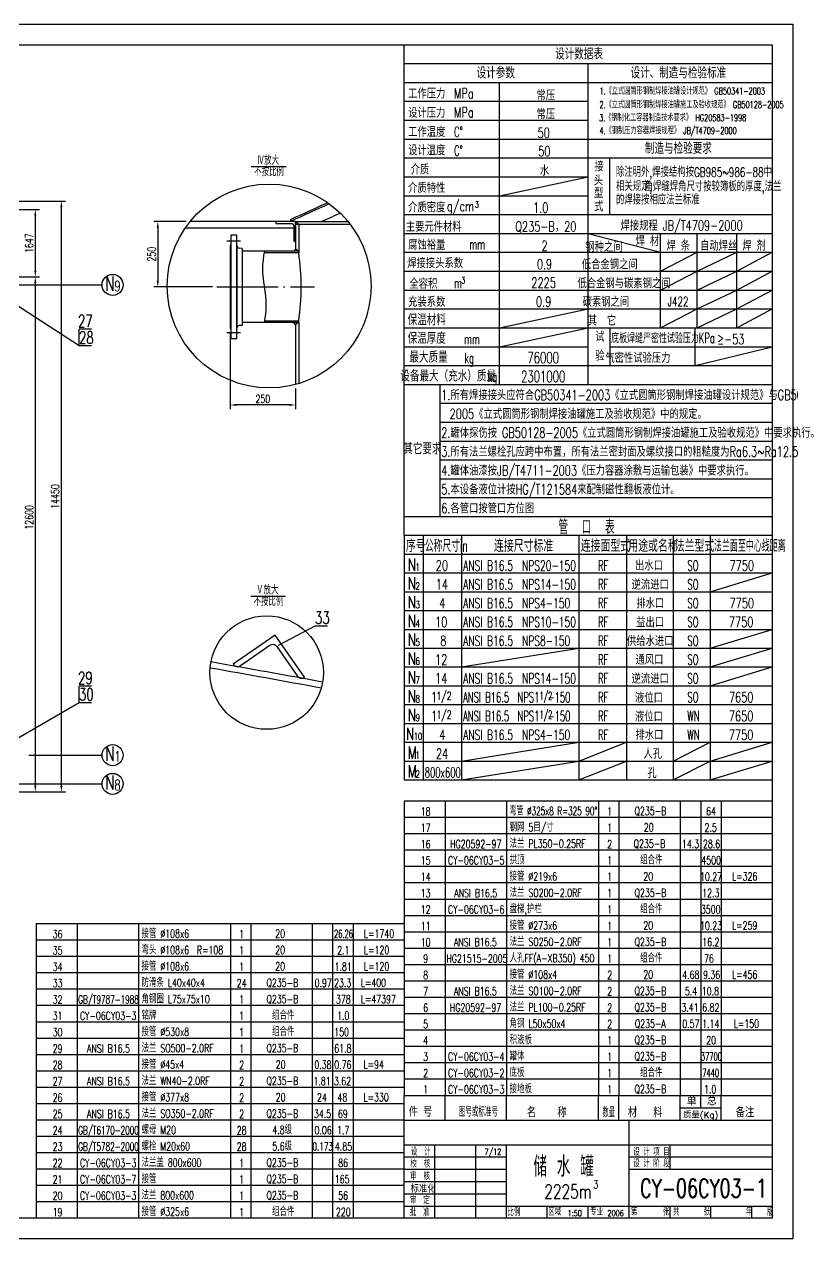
# Model space of a CAD drawing. Extents: x -15084 to 90401, y -39089 to 9274.
# Drawn here: x 75370 to 90401, y -14575 to 9185 of the extents above; entities that cross this region are included whole.
import ezdxf
from ezdxf.enums import TextEntityAlignment as Align

# ---------------------------------------------------------------- set-up
doc = ezdxf.new("R2010")
doc.units = 0
doc.header["$LTSCALE"] = 40
doc.header["$MEASUREMENT"] = 0
doc.linetypes.add('DASHDOT-M', pattern=[36, 30, -3, 0, -3])
doc.linetypes.add('DASHDOT-S', pattern=[14, 10, -2, 0, -2])
doc.layers.get('0').update_dxf_attribs({"linetype": 'CONTINUOUS'})
for name, color, linetype in [('CDR_DIM', 7, 'CONTINUOUS'), ('CDR_DWG1', 4, 'CONTINUOUS'), ('CDR_DWG2', 2, 'CONTINUOUS'), ('CDR_DWG3', 1, 'DASHDOT-M'), ('CDR_TEXT', 7, 'CONTINUOUS')]:
    doc.layers.add(name, color=color, linetype=linetype)
doc.styles.add('HZ', font='romans.shx', dxfattribs={"width": 0.7, "height": 160, "bigfont": 'HZ.shx'})
doc.styles.add('SBHZ', font='ROMANS', dxfattribs={"width": 0.67, "bigfont": 'HZ.SHX'})

# ---------------------------------------------------------------- blocks, each defined once
blk = doc.blocks.new('MLF')
blk.add_line((180, 8), (0, 8))
at = {"color": 4}
for p, q in [((0, 8), (0, 0)), ((20, 8), (20, 0)), ((50, 8), (50, 0)), ((95, 8), (95, 0)), ((105, 8), (105, 0)), ((135, 8), (135, 0)), ((145, 8), (145, 0)), ((155, 8), (155, 0))]:
    blk.add_line(p, q, dxfattribs=at)
blk = doc.blocks.new('MLR')
at = {"color": 4}
for p, q in [((0, 0), (0, 12)), ((0, 12), (180, 12)), ((20, 0), (20, 12)), ((50, 0), (50, 12)), ((95, 0), (95, 12)), ((105, 0), (105, 12)), ((135, 0), (135, 12)), ((145, 6), (145, 12)), ((155, 0), (155, 12))]:
    blk.add_line(p, q, dxfattribs=at)
blk.add_line((135, 6), (155, 6))
at = {"style": 'HZ'}
for s, width, p in [('件 号', 0.7, (2.27, 1.69)), ('图号或标准号', 0.492204, (26.68, 1.69)), ('名    称', 0.7, (59.95, 1.35)), ('数量', 0.471468, (97, 1.35)), ('材   料', 0.7, (109.4, 1.35)), ('备注', 0.7, (162.07, 1.35))]:
    blk.add_text(s, height=5, dxfattribs=dict(at, width=width)).set_placement(p)
for s, p in [('单', (138.18, 7.18)), ('总', (148.03, 7.33))]:
    blk.add_text(s, height=4, dxfattribs=at).set_placement(p)
at = {"style": 'HZ', "width": 1.22708}
blk.add_text('质量(Kg)', height=3, dxfattribs=at).set_placement((136.46, 1.01), (153.64, 1.01), align=Align.FIT)

msp = doc.modelspace()

# ---------------------------------------------------------------- linework, layer by layer
at = {"color": 4}
for p, q in [((57801, 8785), (90001, 8785)), ((90001, 8785), (90001, -14175)), ((90001, -14175), (57801, -14175))]:
    msp.add_line(p, q, dxfattribs=at)
for p, q in [((82801, 7678), (86401, 7678)), ((82801, 7308), (86401, 7308)), ((82801, 6939), (86401, 6939)), ((82801, 6570), (86401, 6570)), ((86401, 6570), (90001, 6570)), ((82801, 6201), (86401, 6201)), ((84667, 5832), (86401, 6201)), ((68732, 5726), (76174, 5726)), ((82801, 5832), (86401, 5832)), ((68602, 5563), (75665, 5563)), ((76094, 5606), (76094, -5714)), ((75585, 5443), (75585, 4366)), ((78536, 5327), (77901, 5327)), ((82801, 5462), (86401, 5462)), ((77981, 5207), (77981, 4167)), ((86401, 5093), (87812, 4724)), ((87812, 4355), (88532, 4724)), ((88532, 4355), (89305, 4724)), ((89305, 4355), (90001, 4724)), ((87812, 3985), (88532, 4355)), ((88532, 3985), (89305, 4355)), ((89305, 3985), (90001, 4355)), ((74626, 4082), (76442, 2898)), ((74662, 4246), (75665, 4246)), ((74662, 4246), (75665, 4246)), ((75585, 4126), (75585, -5714)), ((79054, 4047), (77901, 4047)), ((88532, 3616), (89305, 3985)), ((89305, 3616), (90001, 3985)), ((84667, 3247), (86401, 3616)), ((87812, 3247), (88532, 3616)), ((88532, 3247), (89305, 3616)), ((89305, 3247), (90001, 3616)), ((76442, 2898), (76442, 3218)), ((76682, 3218), (76442, 3218)), ((79396, 3148), (79396, 1657)), ((82801, 3247), (86401, 3247)), ((84667, 2878), (86401, 3247)), ((76442, 2898), (76682, 2898)), ((82801, 2878), (86401, 2878)), ((88496, 2508), (90001, 2878)), ((82801, 2508), (86401, 2508)), ((80676, 2059), (80676, 1657)), ((80556, 1737), (79516, 1737)), ((83504, 1770), (90001, 1770)), ((83504, 1401), (90001, 1401)), ((83504, 1032), (90001, 1032)), ((83504, 662), (90001, 662)), ((83504, 293), (90001, 293)), ((83504, -76), (90001, -76)), ((82801, -1549), (90001, -1549)), ((88785, -1917), (90001, -1549)), ((82801, -1917), (90001, -1917)), ((82801, -2285), (90001, -2285)), ((80345, -2960), (81060, -2586)), ((81060, -2586), (81300, -2586)), ((82801, -2653), (90001, -2653)), ((88785, -3021), (90001, -2653)), ((82801, -3021), (90001, -3021)), ((88785, -3389), (90001, -3021)), ((82801, -3389), (90001, -3389)), ((88785, -3757), (90001, -3389)), ((76442, -4085), (76442, -3765)), ((76682, -3765), (76442, -3765)), ((82801, -3757), (90001, -3757)), ((74668, -5114), (76442, -4085)), ((76442, -4085), (76682, -4085)), ((82801, -4125), (90001, -4125)), ((82801, -4493), (90001, -4493)), ((82801, -4861), (90001, -4861)), ((83925, -5229), (86220, -4861)), ((86220, -5229), (87147, -4861)), ((88061, -5229), (88785, -4861)), ((88785, -5229), (90001, -4861)), ((82801, -5229), (90001, -5229)), ((83925, -5597), (86220, -5229)), ((86220, -5597), (87147, -5229)), ((88061, -5597), (88785, -5229)), ((88785, -5597), (90001, -5229)), ((82801, -5597), (90001, -5597)), ((74642, -5834), (75665, -5834)), ((74642, -5834), (76174, -5834))]:
    msp.add_line(p, q)
at = {"color": 4, "linetype": 'Continuous'}
for p, q in [((82801, -12255), (90001, -12255)), ((82801, -14175), (82801, -12255)), ((87201, -14175), (87201, -12255)), ((82801, -12735), (90001, -12735)), ((83401, -14175), (83401, -12735)), ((84201, -14175), (84201, -12735)), ((84801, -14175), (84801, -12735)), ((88001, -13215), (88001, -12735)), ((87201, -13215), (90001, -13215)), ((84801, -13935), (87201, -13935)), ((85601, -14175), (85601, -13935)), ((86401, -14175), (86401, -13935)), ((87201, -13935), (90001, -13935)), ((88001, -14175), (88001, -13935)), ((88801, -14175), (88801, -13935)), ((89601, -14175), (89601, -13935))]:
    msp.add_line(p, q, dxfattribs=at)
at = {"color": 7, "linetype": 'Continuous'}
for p, q in [((82801, -12975), (84801, -12975)), ((87201, -12975), (90001, -12975)), ((82801, -13215), (84801, -13215)), ((82801, -13455), (84801, -13455)), ((82801, -13695), (84801, -13695)), ((82801, -13935), (84801, -13935))]:
    msp.add_line(p, q, dxfattribs=at)
msp.add_lwpolyline([(56801, -14575), (56801, 9185), (90401, 9185), (90401, -14575)], close=True)
for points in [[(76074, 5606), (76114, 5606), (76094, 5726)], [(75565, 5443), (75605, 5443), (75585, 5563)], [(77961, 5207), (78001, 5207), (77981, 5327)], [(75565, 4366), (75605, 4366), (75585, 4246)], [(75565, 4126), (75605, 4126), (75585, 4246)], [(77961, 4167), (78001, 4167), (77981, 4047)], [(79516, 1757), (79516, 1717), (79396, 1737)], [(80556, 1757), (80556, 1717), (80676, 1737)], [(75565, -5714), (75605, -5714), (75585, -5834)], [(76074, -5714), (76114, -5714), (76094, -5834)]]:
    msp.add_solid(points)
at = {"layer": 'CDR_DIM'}
msp.add_line((83925, -3389), (86220, -3021), dxfattribs=at)
at = {"layer": 'CDR_DWG1'}
for p, q in [((82801, -445), (82801, 8785)), ((82801, 8416), (90001, 8416)), ((86401, 2139), (86401, 8416)), ((82801, 8047), (90001, 8047)), ((84667, 2139), (84667, 8047)), ((86401, 6939), (90001, 6939)), ((86824, 5462), (86824, 6570)), ((80292, 5327), (78616, 5327)), ((80574, 5361), (80574, 5327)), ((80676, 5327), (81701, 5327)), ((80676, 5327), (80676, 4786)), ((80676, 5327), (80738, 5276)), ((80676, 5276), (81741, 5276)), ((80738, 5276), (80738, 4746)), ((86401, 5462), (90001, 5462)), ((80640, 5199), (78519, 5199)), ((79411, 5059), (79411, 3036)), ((79529, 5059), (79411, 5059)), ((79529, 3036), (79529, 5059)), ((87812, 3247), (87812, 5093)), ((88532, 3247), (88532, 5093)), ((89305, 3247), (89305, 5093)), ((79396, 4867), (79396, 3228)), ((79411, 4867), (79396, 4867)), ((79529, 4810), (79529, 3284)), ((79632, 4799), (79575, 4805)), ((79632, 4799), (79632, 3295)), ((80676, 4786), (80645, 4746)), ((80729, 4746), (80676, 4786)), ((79632, 4746), (79632, 3348)), ((80738, 4746), (79632, 4746)), ((80738, 4715), (80067, 4715)), ((80738, 4746), (80738, 4715)), ((80738, 3348), (79632, 3348)), ((80738, 3379), (80067, 3379)), ((80676, 3308), (80645, 3348)), ((80729, 3348), (80676, 3308)), ((80738, 3348), (80738, 3379)), ((80738, 3348), (80738, 2156)), ((79396, 3228), (79411, 3228)), ((79632, 3295), (79575, 3289)), ((80676, 3308), (80676, 2139)), ((86401, 3247), (90001, 3247)), ((86824, 3247), (86824, 2508)), ((88496, 2508), (88496, 3247)), ((79411, 3036), (79529, 3036)), ((86401, 2508), (90001, 2508)), ((82801, 2139), (90001, 2139)), ((83504, -445), (83504, 2139)), ((82801, -445), (90001, -445)), ((82801, -813), (82801, -445)), ((82801, -813), (82801, -5597)), ((82801, -813), (90001, -813)), ((83170, -813), (83170, -5597)), ((83925, -813), (83925, -5597)), ((86220, -813), (86220, -5597)), ((87147, -813), (87147, -5597)), ((88061, -813), (88061, -5597)), ((88785, -813), (88785, -5597)), ((82801, -1181), (90001, -1181))]:
    msp.add_line(p, q, dxfattribs=at)
for points in [[(80676, 5327), (80292, 5327), (80292, 5291), (80594, 5291, -0.414214), (80640, 5245), (80640, 4943), (80676, 4943)], [(80280, -2767), (79458, -3337), (79458, -3337, 0.414214), (79597, -3362), (80172, -2963, -0.414214), (80311, -2988), (80710, -3563, 0.414214), (80850, -3589), (80850, -3589)]]:
    msp.add_lwpolyline(points, format="xyb", close=True, dxfattribs=at)
for centre, radius, start, end in [((119076, -78371), 92160, 114.19398, 114.69437), ((119076, -78371), 92129, 114.18289, 114.70315), ((119076, -78371), 91873, 114.10652, 114.35378), ((79580, 4856), 51.2, 180, 264), ((76127, 4047), 4659, 351.755, 8.245), ((79580, 3238), 51.2, 96, 180), ((16261, -357778), 360000, 79.60683, 79.96024), ((16261, -357778), 359880, 79.60763, 79.95945)]:
    msp.add_arc(centre, radius, start, end, dxfattribs=at)
at = {"layer": 'CDR_DWG2'}
for p, q in [((79809, 6404), (80492, 6404)), ((74955, 4086), (76891, 4086)), ((79798, -2002), (80482, -2002)), ((75461, -5114), (76891, -5114)), ((75126, -5676), (76891, -5676))]:
    msp.add_line(p, q, dxfattribs=at)
for centre, radius in [((80158, 4064), 1994), ((77097, 4086), 206), ((80111, -3498), 1110), ((77097, -5114), 206), ((77097, -5676), 206)]:
    msp.add_circle(centre, radius, dxfattribs=at)
at = {"layer": 'CDR_DWG3', "linetype": 'DASHDOT-S'}
for p, q in [((79596, 4943), (79330, 4943)), ((79596, 3151), (79330, 3151))]:
    msp.add_line(p, q, dxfattribs=at)
at = {"layer": 'CDR_DWG3', "linetype": 'DASHDOT-M'}
msp.add_line((79134, 4047), (81046, 4047), dxfattribs=at)
at = {"layer": 'CDR_TEXT'}
for p, q in [((82801, 5093), (86401, 5093)), ((86401, 5093), (90001, 5093)), ((82801, 4724), (86401, 4724)), ((86401, 4724), (90001, 4724)), ((82801, 4355), (86401, 4355)), ((86401, 4355), (90001, 4355)), ((82801, 3985), (86401, 3985)), ((86401, 3985), (90001, 3985)), ((82801, 3616), (86401, 3616)), ((86401, 3616), (90001, 3616)), ((86824, 2878), (90001, 2878))]:
    msp.add_line(p, q, dxfattribs=at)
for centre, start, end in [((81707, 4397), 167.9753, 192.0247), ((78426, 3698), 347.9753, 12.0247)]:
    msp.add_arc(centre, 1677, start, end, dxfattribs=at)

# ---------------------------------------------------------------- block references
at = {"xscale": 40.00000000000001, "yscale": 40.00000000000001, "zscale": 40.00000000000001}
for name, p in [('MLF', (82801, -6335)), ('MLF', (82801, -6655)), ('MLF', (82801, -6975)), ('MLF', (82801, -7295)), ('MLF', (82801, -7615)), ('MLF', (82801, -7935)), ('MLF', (82801, -8255)), ('MLF', (82801, -8575)), ('MLF', (75601, -8735)), ('MLF', (75601, -9055)), ('MLF', (82801, -8895)), ('MLF', (82801, -9215)), ('MLF', (75601, -9375)), ('MLF', (82801, -9535)), ('MLF', (75601, -9695)), ('MLF', (75601, -10015)), ('MLF', (82801, -9855)), ('MLF', (82801, -10175)), ('MLF', (75601, -10335)), ('MLF', (82801, -10495)), ('MLF', (75601, -10655)), ('MLF', (75601, -10975)), ('MLF', (82801, -10815)), ('MLF', (82801, -11135)), ('MLF', (75601, -11295)), ('MLF', (82801, -11455)), ('MLF', (75601, -11615)), ('MLF', (75601, -11935)), ('MLF', (82801, -11775)), ('MLR', (82801, -12255)), ('MLF', (75601, -12255)), ('MLF', (75601, -12575)), ('MLF', (75601, -12895)), ('MLF', (75601, -13215)), ('MLF', (75601, -13535)), ('MLF', (75601, -13855)), ('MLF', (75601, -14175))]:
    msp.add_blockref(name, p, dxfattribs=at)

# ---------------------------------------------------------------- texts
for s, height, style, width, p in [('1.《立式圆筒形钢制焊接油罐设计规范》 GB50341-2003', 133.33, 'SBHZ', 0.7, (86621, 7812)), ('2.《立式圆筒形钢制焊接油罐施工及验收规范》 GB50128-2005', 133.33, 'SBHZ', 0.7, (86621, 7545)), ('3.《钢制化工容器制造技术要求》 HG20583-1998', 133.33, 'SBHZ', 0.7, (86614, 7290)), ('4.《钢制压力容器焊接规程》 JB/T4709-2000', 133.33, 'SBHZ', 0.7, (86621, 7038)), ('弯管 %%C325x8 R=325 90%%D', 160, 'HZ', 0.65, (84863, -6287)), ('Q235-B', 160, 'HZ', 0.7, (87308, -6287)), ('64', 160, 'HZ', 0.7, (88707, -6291)), ('钢网 5目/寸', 160, 'HZ', 0.7, (84863, -6607)), ('20', 160, 'HZ', 0.7, (87489, -6607)), ('2.5', 160, 'HZ', 0.7, (88677, -6611)), ('HG20592-97', 160, 'HZ', 0.7, (83700, -6933)), ('法兰 PL350-0.25RF', 160, 'HZ', 0.7, (84863, -6927)), ('Q235-B', 160, 'HZ', 0.7, (87289, -6927)), ('14.3', 160, 'HZ', 0.7, (88234, -6931)), ('28.6', 160, 'HZ', 0.7, (88645, -6931)), ('CY-06CY03-5', 160, 'HZ', 0.7, (83658, -7253)), ('拱顶', 160, 'HZ', 0.7, (84863, -7247)), ('组合件', 160, 'HZ', 0.7, (87416, -7247)), ('4500', 160, 'HZ', 0.7, (88614, -7251)), ('接管 %%c219x6', 160, 'HZ', 0.7, (84863, -7567)), ('20', 160, 'HZ', 0.7, (87479, -7567)), ('10.27', 160, 'HZ', 0.7, (88588, -7571)), ('L=326', 160, 'HZ', 0.7, (89215, -7567)), ('ANSI B16.5', 160, 'HZ', 0.7, (83781, -7893)), ('法兰 SO200-2.0RF', 160, 'HZ', 0.7, (84863, -7887)), ('Q235-B', 160, 'HZ', 0.7, (87308, -7887)), ('12.3', 160, 'HZ', 0.7, (88631, -7891)), ('CY-06CY03-6', 160, 'HZ', 0.7, (83658, -8213)), ('盘梯,护栏', 160, 'HZ', 0.7, (84863, -8207)), ('组合件', 160, 'HZ', 0.7, (87416, -8207)), ('3500', 160, 'HZ', 0.7, (88605, -8211)), ('接管 %%c108x6', 160, 'HZ', 0.7, (77663, -8687)), ('20', 160, 'HZ', 0.7, (80279, -8687)), ('26.26', 160, 'HZ', 0.6, (81428, -8691)), ('L=1740', 160, 'HZ', 0.7, (82015, -8687)), ('接管 %%c273x6', 160, 'HZ', 0.7, (84863, -8527)), ('20', 160, 'HZ', 0.7, (87479, -8527)), ('10.23', 160, 'HZ', 0.7, (88588, -8531)), ('L=259', 160, 'HZ', 0.7, (89215, -8527)), ('ANSI B16.5', 160, 'HZ', 0.7, (83774, -8853)), ('法兰 SO250-2.0RF', 160, 'HZ', 0.7, (84863, -8847)), ('Q235-B', 160, 'HZ', 0.7, (87308, -8847)), ('16.2', 160, 'HZ', 0.7, (88631, -8851)), ('弯头 %%c108x6  R=108', 160, 'HZ', 0.7, (77663, -9007)), ('20', 160, 'HZ', 0.7, (80279, -9007)), ('2.1', 160, 'HZ', 0.7, (81490, -9011)), ('L=120', 160, 'HZ', 0.7, (82015, -9007)), ('HG21515-2005', 160, 'HZ', 0.7, (83627, -9173)), ('人孔FF(A-XB350) 450', 160, 'HZ', 0.7, (84863, -9167)), ('组合件', 160, 'HZ', 0.7, (87416, -9167)), ('76', 160, 'HZ', 0.7, (88666, -9171)), ('接管 %%c108x6', 160, 'HZ', 0.7, (77663, -9327)), ('20', 160, 'HZ', 0.7, (80279, -9327)), ('1.81', 160, 'HZ', 0.7, (81439, -9331)), ('L=120', 160, 'HZ', 0.7, (82015, -9327)), ('防滑条 L40x40x4', 160, 'HZ', 0.7, (77663, -9647)), ('Q235-B', 160, 'HZ', 0.7, (80108, -9647)), ('0.97', 160, 'HZ', 0.7, (81049, -9651)), ('23.3', 160, 'HZ', 0.7, (81430, -9651)), ('L=400', 160, 'HZ', 0.7, (81952, -9647)), ('接管 %%C108x4', 160, 'HZ', 0.7, (84863, -9487)), ('20', 160, 'HZ', 0.7, (87479, -9487)), ('4.68', 160, 'HZ', 0.7, (88239, -9491)), ('9.36', 160, 'HZ', 0.7, (88647, -9491)), ('L=456', 160, 'HZ', 0.7, (89215, -9487)), ('ANSI B16.5', 160, 'HZ', 0.7, (83774, -9813)), ('法兰 SO100-2.0RF', 160, 'HZ', 0.7, (84863, -9807)), ('Q235-B', 160, 'HZ', 0.7, (87308, -9807)), ('5.4', 160, 'HZ', 0.7, (88292, -9811)), ('10.8', 160, 'HZ', 0.7, (88623, -9811)), ('GB/T9787-1988', 160, 'HZ', 0.65, (76425, -9973)), ('角钢圈 L75x75x10', 160, 'HZ', 0.7, (77663, -9967)), ('Q235-B', 160, 'HZ', 0.7, (80108, -9967)), ('378', 160, 'HZ', 0.7, (81466, -9971)), ('L=47397', 160, 'HZ', 0.7, (81952, -9967)), ('HG20592-97', 160, 'HZ', 0.7, (83695, -10133)), ('法兰 PL100-0.25RF', 160, 'HZ', 0.7, (84863, -10127)), ('Q235-B', 160, 'HZ', 0.7, (87308, -10127)), ('3.41', 160, 'HZ', 0.7, (88224, -10131)), ('6.82', 160, 'HZ', 0.7, (88631, -10131)), ('CY-06CY03-3', 160, 'HZ', 0.7, (76458, -10293)), ('铭牌', 160, 'HZ', 0.7, (77663, -10287)), ('组合件', 160, 'HZ', 0.7, (80216, -10287)), ('1.0', 160, 'HZ', 0.7, (81488, -10291)), ('接管 %%c530x8', 160, 'HZ', 0.7, (77663, -10607)), ('组合件', 160, 'HZ', 0.7, (80216, -10607)), ('150', 160, 'HZ', 0.7, (81433, -10611)), ('角钢 L50x50x4', 160, 'HZ', 0.7, (84863, -10447)), ('Q235-A', 160, 'HZ', 0.7, (87313, -10447)), ('0.57', 160, 'HZ', 0.7, (88241, -10451)), ('1.14', 160, 'HZ', 0.7, (88631, -10451)), ('L=150', 160, 'HZ', 0.7, (89248, -10447)), ('积液板', 160, 'HZ', 0.7, (84863, -10767)), ('Q235-B', 160, 'HZ', 0.7, (87308, -10767)), ('20', 160, 'HZ', 0.7, (88709, -10771)), ('ANSI B16.5', 160, 'HZ', 0.7, (76597, -10933)), ('法兰 SO500-2.0RF', 160, 'HZ', 0.7, (77663, -10927)), ('Q235-B', 160, 'HZ', 0.7, (80108, -10927)), ('61.8', 160, 'HZ', 0.7, (81433, -10931)), ('罐体', 160, 'HZ', 0.7, (84863, -11087)), ('Q235-B', 160, 'HZ', 0.7, (87308, -11087)), ('接管 %%c45x4', 160, 'HZ', 0.7, (77663, -11247)), ('20', 160, 'HZ', 0.7, (80288, -11247)), ('0.38', 160, 'HZ', 0.7, (81044, -11251)), ('0.76', 160, 'HZ', 0.7, (81433, -11251)), ('L=94', 160, 'HZ', 0.7, (82005, -11247)), ('CY-06CY03-4', 160, 'HZ', 0.7, (83658, -11093)), ('37700', 160, 'HZ', 0.6, (88605, -11091)), ('法兰 WN40-2.0RF', 160, 'HZ', 0.7, (77663, -11567)), ('CY-06CY03-2', 160, 'HZ', 0.7, (83658, -11413)), ('底板', 160, 'HZ', 0.7, (84863, -11407)), ('组合件', 160, 'HZ', 0.7, (87416, -11407)), ('7440', 160, 'HZ', 0.6, (88631, -11411)), ('ANSI B16.5', 160, 'HZ', 0.7, (76597, -11573)), ('Q235-B', 160, 'HZ', 0.7, (80108, -11567)), ('1.81', 160, 'HZ', 0.7, (81026, -11571)), ('3.62', 160, 'HZ', 0.7, (81426, -11571)), ('CY-06CY03-3', 160, 'HZ', 0.7, (83658, -11733)), ('接地板', 160, 'HZ', 0.7, (84863, -11727)), ('Q235-B', 160, 'HZ', 0.7, (87308, -11727)), ('1.0', 160, 'HZ', 0.7, (88666, -11731)), ('接管 %%c377x8', 160, 'HZ', 0.7, (77663, -11887)), ('20', 160, 'HZ', 0.7, (80288, -11887)), ('24', 160, 'HZ', 0.7, (81096, -11891)), ('48', 160, 'HZ', 0.7, (81496, -11891)), ('L=330', 160, 'HZ', 0.7, (82005, -11887)), ('ANSI B16.5', 160, 'HZ', 0.7, (76597, -12213)), ('法兰 SO350-2.0RF', 160, 'HZ', 0.7, (77663, -12207)), ('Q235-B', 160, 'HZ', 0.7, (80108, -12207)), ('34.5', 160, 'HZ', 0.7, (81036, -12211)), ('69', 160, 'HZ', 0.7, (81506, -12211)), ('GB/T6170-2000', 160, 'HZ', 0.65, (76425, -12533)), ('螺母 M20', 160, 'HZ', 0.7, (77663, -12527)), ('4.8级', 160, 'HZ', 0.7, (80222, -12527)), ('0.06', 160, 'HZ', 0.7, (81047, -12531)), ('1.7', 160, 'HZ', 0.7, (81488, -12531)), ('GB/T5782-2000', 160, 'HZ', 0.65, (76425, -12853)), ('螺栓 M20x60', 160, 'HZ', 0.7, (77663, -12847)), ('5.6级', 160, 'HZ', 0.7, (80222, -12847)), ('0.173', 160, 'HZ', 0.65, (81006, -12851)), ('4.85', 160, 'HZ', 0.7, (81446, -12851)), ('CY-06CY03-3', 160, 'HZ', 0.7, (76458, -13173)), ('法兰盖 800x600', 160, 'HZ', 0.7, (77663, -13167)), ('Q235-B', 160, 'HZ', 0.7, (80108, -13167)), ('86', 160, 'HZ', 0.7, (81510, -13171)), ('CY-06CY03-7', 160, 'HZ', 0.7, (76458, -13493)), ('接管 ', 160, 'HZ', 0.7, (77663, -13487)), ('Q235-B', 160, 'HZ', 0.7, (80108, -13487)), ('165', 160, 'HZ', 0.7, (81444, -13491)), ('CY-06CY03-3', 160, 'HZ', 0.7, (76458, -13813)), ('法兰 800x600', 160, 'HZ', 0.7, (77663, -13807)), ('Q235-B', 160, 'HZ', 0.7, (80108, -13807)), ('56', 160, 'HZ', 0.7, (81510, -13811)), ('接管 %%c325x6', 160, 'HZ', 0.7, (77663, -14127)), ('组合件', 160, 'HZ', 0.7, (80216, -14127)), ('220', 160, 'HZ', 0.7, (81466, -14131))]:
    msp.add_text(s, height=height, dxfattribs=dict(style=style, width=width)).set_placement(p)
at = {"linetype": 'Continuous', "style": 'HZ'}
for s, width, p in [('设  计', 0.7, (82931, -12946)), ('设 计 项 目', 0.7, (87282, -12950)), ('校  核', 0.7, (82922, -13181)), ('设 计 阶 段', 0.7, (87282, -13176)), ('审  核', 0.7, (82918, -13421)), ('标准化', 0.9, (82927, -13670)), ('审  定', 0.7, (82913, -13897)), ('批  准', 0.7, (82909, -14132)), ('比例', 0.7, (84820, -14128)), ('区域', 0.7, (85619, -14119)), ('专业', 0.7, (86438, -14120)), ('第', 0.7, (87234, -14114)), ('张', 0.7, (87862, -14118)), ('共', 0.7, (88058, -14122)), ('张', 0.7, (88656, -14118)), ('年', 0.7, (89485, -14114)), ('版', 0.7, (89900, -14124))]:
    msp.add_text(s, height=140, dxfattribs=dict(at, width=width)).set_placement(p)
at = {"char_height": 160, "attachment_point": 5, "rotation": 90, "style": 'HZ'}
for s, insert in [('\\A1;1647', (75465, 4904)), ('250', (77861, 4687)), ('\\A1;14450', (75974, -54)), ('\\A1;12600', (75465, -462))]:
    msp.add_mtext(s, dxfattribs=dict(at, insert=insert))
at = {"insert": (80036, 1857), "char_height": 160, "attachment_point": 5, "style": 'HZ'}
msp.add_mtext('250', dxfattribs=at)
at = {"layer": 'CDR_DWG1', "style": 'HZ', "width": 0.7}
for s, p in [('27', (76420, 3258)), ('28', (76438, 2938)), ('33', (81056, -2546)), ('29', (76420, -3725)), ('30', (76438, -4045))]:
    msp.add_text(s, height=240, dxfattribs=at).set_placement(p)
at = {"layer": 'CDR_DWG2', "style": 'HZ', "width": 0.7}
for s, height, p in [('N', 280, (76953, 3973)), ('N', 280, (76953, -5227)), ('N', 280, (76953, -5789)), ('储 水 罐', 400, (85329, -13362)), ('2225m', 280, (85542, -13791)), ('3', 160, (86501, -13593)), ('CY-06CY03-1', 360, (87415, -13767))]:
    msp.add_text(s, height=height, dxfattribs=at).set_placement(p)
for s, p in [('7/12', (84537, -12935)), ('1:50', (86137, -14135)), ('2006', (86937, -14135))]:
    msp.add_text(s, height=120, dxfattribs=at).set_placement(p, align=Align.CENTER)
at = {"layer": 'CDR_DWG2', "attachment_point": 5, "style": 'HZ'}
for s, insert, char_height in [('Ⅳ放大', (80133, 6518), 160), ('不按比例', (80156, 6294), 160), ('9', (77193, 4063), 200), ('Ⅴ放大', (80123, -1888), 160), ('不按比例', (80145, -2112), 160), ('1', (77193, -5137), 200), ('8', (77193, -5699), 200)]:
    msp.add_mtext(s, dxfattribs=dict(at, insert=insert, char_height=char_height))
at = {"layer": 'CDR_TEXT', "style": 'HZ'}
for s, height, width, p in [('设计数据表', 221.5, 0.65, (86221, 8496)), ('设计参数', 221.5, 0.65, (84592, 8126)), ('设计、制造与检验标准', 221.5, 0.65, (88164, 8126)), ('工作压力', 200, 0.7, (83242, 7733)), ('设计压力', 200, 0.7, (83242, 7356)), ('工作温度', 200, 0.7, (83242, 6982)), ('制造与检验要求', 221.5, 0.65, (88164, 6649)), ('设计温度', 200, 0.7, (83242, 6623)), ('50', 200, 0.7, (85544, 6602)), ('介质', 200, 0.7, (83110, 6246)), ('接', 200, 0.7, (86612, 6307)), ('头', 200, 0.7, (86600, 6034)), ('介质特性', 200, 0.7, (83242, 5886)), ('型', 200, 0.7, (86606, 5786)), ('介质密度', 200, 0.7, (83242, 5506)), ('g/cm', 200, 0.7, (83903, 5527)), ('式', 200, 0.7, (86606, 5523)), ('主要元件材料', 200, 0.7, (83379, 5129)), ('焊接规程 JB/T4709-2000', 200, 0.7, (88228, 5149)), ('腐蚀裕量', 200, 0.7, (83242, 4773)), ('焊 材', 200, 0.7, (87559, 4850)), ('2', 200, 0.7, (85547, 4751)), ('钢种之间', 200, 0.7, (86708, 4733)), ('焊 条', 200, 0.7, (88162, 4756)), ('自动焊丝', 200, 0.7, (88953, 4756)), ('焊 剂', 200, 0.7, (89643, 4756)), ('焊接接头系数', 200, 0.7, (83406, 4414)), ('0.9', 200, 0.7, (85546, 4392)), ('低合金钢之间', 200, 0.7, (86822, 4390)), ('全容积', 200, 0.7, (83176, 4011)), ('2225', 200, 0.7, (85529, 4029)), ('低合金钢与碳素钢之间', 200, 0.7, (87101, 4021)), ('充装系数', 200, 0.7, (83242, 3656)), ('0.9', 200, 0.7, (85529, 3659)), ('碳素钢之间', 200, 0.7, (86747, 3658)), ('J422', 180, 0.7, (88158, 3672)), ('保温材料', 221.5, 0.65, (83242, 3293)), ('其  它', 200, 0.7, (86670, 3289)), ('保温厚度', 221.5, 0.65, (83242, 2933)), ('试', 200, 0.7, (86628, 2976)), ('≥-53', 200, 0.7, (89192, 2925)), ('最大质量', 221.5, 0.65, (83277, 2564)), ('76000', 221.5, 0.65, (85520, 2552)), ('验', 200, 0.7, (86628, 2603)), ('气密性试验压力', 200, 0.7, (87373, 2560)), ('设备最大（充水）质量', 221.5, 0.65, (83662, 2195)), ('2301000', 221.5, 0.65, (85520, 2183)), ('其它要求', 221.5, 0.65, (83157, 771)), ('出水口', 200, 0.7, (87590, -1502)), ('逆流进口', 200, 0.7, (87613, -1875)), ('排水口', 200, 0.7, (87613, -2243)), ('益出口', 200, 0.7, (87613, -2611)), ('供给水进口', 200, 0.7, (87613, -2979)), ('通风口', 200, 0.7, (87598, -3344)), ('逆流进口', 200, 0.7, (87613, -3715)), ('液位口', 200, 0.7, (87589, -4090)), ('液位口', 200, 0.7, (87589, -4458)), ('排水口', 200, 0.7, (87598, -4816)), ('18', 160, 0.7, (83221, -6295)), ('1', 160, 0.7, (86821, -6295)), ('17', 160, 0.7, (83221, -6615)), ('1', 160, 0.7, (86821, -6615)), ('16', 160, 0.7, (83221, -6935)), ('2', 160, 0.7, (86821, -6935)), ('15', 160, 0.7, (83221, -7255)), ('1', 160, 0.7, (86821, -7255)), ('14', 160, 0.7, (83221, -7575)), ('1', 160, 0.7, (86821, -7575)), ('13', 160, 0.7, (83221, -7895)), ('1', 160, 0.7, (86821, -7895)), ('12', 160, 0.7, (83221, -8215)), ('1', 160, 0.7, (86821, -8215)), ('36', 160, 0.7, (76021, -8695)), ('1', 160, 0.7, (79621, -8695)), ('11', 160, 0.7, (83221, -8535)), ('1', 160, 0.7, (86821, -8535)), ('10', 160, 0.7, (83221, -8855)), ('1', 160, 0.7, (86821, -8855)), ('35', 160, 0.7, (76021, -9015)), ('1', 160, 0.7, (79621, -9015)), ('9', 160, 0.7, (83221, -9175)), ('1', 160, 0.7, (86821, -9175)), ('34', 160, 0.7, (76021, -9335)), ('1', 160, 0.7, (79621, -9335)), ('33', 160, 0.7, (76021, -9655)), ('24', 160, 0.7, (79621, -9655)), ('8', 160, 0.7, (83221, -9495)), ('2', 160, 0.7, (86821, -9495)), ('7', 160, 0.7, (83221, -9815)), ('2', 160, 0.7, (86821, -9815)), ('32', 160, 0.7, (76021, -9975)), ('1', 160, 0.7, (79621, -9975)), ('6', 160, 0.7, (83221, -10135)), ('2', 160, 0.7, (86821, -10135)), ('31', 160, 0.7, (76021, -10295)), ('1', 160, 0.7, (79621, -10295)), ('5', 160, 0.7, (83221, -10455)), ('2', 160, 0.7, (86821, -10455)), ('30', 160, 0.7, (76021, -10615)), ('1', 160, 0.7, (79621, -10615)), ('4', 160, 0.7, (83221, -10775)), ('1', 160, 0.7, (86821, -10775)), ('29', 160, 0.7, (76021, -10935)), ('1', 160, 0.7, (79621, -10935)), ('28', 160, 0.7, (76021, -11255)), ('2', 160, 0.7, (79621, -11255)), ('3', 160, 0.7, (83221, -11095)), ('1', 160, 0.7, (86821, -11095)), ('2', 160, 0.7, (83221, -11415)), ('1', 160, 0.7, (86821, -11415)), ('27', 160, 0.7, (76021, -11575)), ('2', 160, 0.7, (79621, -11575)), ('1', 160, 0.7, (83221, -11735)), ('1', 160, 0.7, (86821, -11735)), ('26', 160, 0.7, (76021, -11895)), ('2', 160, 0.7, (79621, -11895)), ('25', 160, 0.7, (76021, -12215)), ('2', 160, 0.7, (79621, -12215)), ('24', 160, 0.7, (76021, -12535)), ('28', 160, 0.7, (79621, -12535)), ('23', 160, 0.7, (76021, -12855)), ('28', 160, 0.7, (79621, -12855)), ('22', 160, 0.7, (76021, -13175)), ('1', 160, 0.7, (79621, -13175)), ('21', 160, 0.7, (76021, -13495)), ('1', 160, 0.7, (79621, -13495)), ('20', 160, 0.7, (76021, -13815)), ('1', 160, 0.7, (79621, -13815)), ('19', 160, 0.7, (76021, -14135)), ('1', 160, 0.7, (79621, -14135))]:
    msp.add_text(s, height=height, dxfattribs=dict(at, width=width)).set_placement(p, align=Align.CENTER)
for s, height, width, p in [('MPa', 200, 0.7, (83777, 7733)), ('常压', 200, 0.7, (85390, 7699)), ('MPa', 200, 0.7, (83777, 7364)), ('常压', 200, 0.7, (85390, 7330)), ('C%%D', 200, 0.6, (83778, 6982)), ('50', 200, 0.7, (85411, 6961)), ('C%%D', 200, 0.6, (83778, 6613)), ('水', 200, 0.7, (85454, 6224)), ('除注明外,焊接结构按GB985~986-88中', 180, 0.7, (86943, 6202)), ('相关规定,', 180, 0.7, (86945, 5926)), ('角焊缝焊角尺寸按较簿板的厚度,法兰', 180, 0.7, (87504, 5919)), ('3', 120, 0.7, (84183, 5600)), ('的焊接按相应法兰标准', 180, 0.7, (86943, 5661)), ('1.0', 200, 0.7, (85321, 5498)), ('Q235-B，20', 200, 0.7, (84974, 5129)), ('mm', 200, 0.6, (84076, 4782)), ('m', 200, 0.6, (83778, 4021)), ('3', 120, 0.7, (83916, 4116)), ('底板焊缝严密性试验压力KPa', 200, 0.6, (86849, 2947)), ('mm', 200, 0.6, (83974, 2927)), ('kg', 200, 0.6, (83981, 2558)), ('kg', 200, 0.6, (84433, 2189)), ('1.所有焊接接头应符合GB50341-2003《立式圆筒形钢制焊接油罐设计规范》与GB50128-', 200, 0.7, (83526, 1833)), ('2005《立式圆筒形钢制焊接油罐施工及验收规范》中的规定。 ', 200, 0.7, (83690, 1464)), ('2.罐体探伤按 GB50128-2005《立式圆筒形钢制焊接油罐施工及验收规范》中要求执行。', 200, 0.7, (83526, 1095)), ('3.所有法兰螺栓孔应跨中布置，所有法兰密封面及螺纹接口的粗糙度为Ra6.3~Ra12.5之间。', 200, 0.7, (83526, 725)), ('4.罐体油漆按JB/T4711-2003《压力容器涂敷与运输包装》中要求执行。', 200, 0.7, (83526, 356)), ('5.本设备液位计按HG/T121584来配制磁性翻板液位计。', 200, 0.7, (83526, -13)), ('6.各管口按管口方位图', 200, 0.7, (83526, -382)), ('管  口  表', 280, 0.7, (85820, -791)), ('序号', 240, 0.7, (82835, -1137)), ('公称尺寸in', 240, 0.55, (83206, -1137)), ('连接尺寸标准', 240, 0.7, (84557, -1137)), ('连接面型式', 240, 0.7, (86255, -1137)), ('用途或名称', 240, 0.7, (87185, -1137)), ('法兰型式', 240, 0.7, (88093, -1137)), ('法兰面至中心线距离', 240, 0.5, (88861, -1137)), ('N', 240, 0.7, (82872, -1505)), ('1', 140, 0.7, (83024, -1505)), ('20', 200, 0.7, (83418, -1505)), ('ANSI B16.5  NPS20-150', 200, 0.65, (83954, -1505)), ('RF', 200, 0.6, (86593, -1505)), ('SO', 200, 0.6, (88342, -1505)), ('7750', 200, 0.7, (89165, -1505)), ('N', 240, 0.7, (82872, -1873)), ('2', 140, 0.7, (83024, -1873)), ('14', 200, 0.7, (83418, -1873)), ('ANSI B16.5  NPS14-150', 200, 0.65, (83954, -1873)), ('RF', 200, 0.6, (86593, -1873)), ('SO', 200, 0.6, (88342, -1873)), ('N', 240, 0.7, (82872, -2241)), ('3', 140, 0.7, (83024, -2241)), ('4', 200, 0.7, (83487, -2241)), ('ANSI B16.5  NPS4-150', 200, 0.65, (83954, -2241)), ('RF', 200, 0.6, (86593, -2241)), ('SO', 200, 0.6, (88342, -2241)), ('7750', 200, 0.7, (89165, -2241)), ('N', 240, 0.7, (82872, -2609)), ('4', 140, 0.7, (83024, -2609)), ('10', 200, 0.7, (83404, -2609)), ('ANSI B16.5  NPS10-150', 200, 0.65, (83954, -2609)), ('RF', 200, 0.6, (86593, -2609)), ('SO', 200, 0.6, (88342, -2609)), ('7750', 200, 0.7, (89152, -2609)), ('N', 240, 0.7, (82872, -2977)), ('5', 140, 0.7, (83024, -2977)), ('8', 200, 0.7, (83507, -2977)), ('ANSI B16.5  NPS8-150', 200, 0.65, (83954, -2977)), ('RF', 200, 0.6, (86593, -2977)), ('SO', 200, 0.6, (88342, -2977)), ('N', 240, 0.7, (82872, -3345)), ('6', 140, 0.7, (83024, -3345)), ('12', 200, 0.7, (83404, -3345)), ('RF', 200, 0.6, (86593, -3345)), ('SO', 200, 0.6, (88342, -3345)), ('N', 240, 0.7, (82872, -3713)), ('14', 200, 0.7, (83404, -3713)), ('ANSI B16.5  NPS14-150', 200, 0.65, (83954, -3713)), ('RF', 200, 0.6, (86593, -3713)), ('SO', 200, 0.6, (88342, -3713)), ('7', 140, 0.7, (83024, -3713)), ('N', 240, 0.7, (82872, -4081)), ('8', 140, 0.7, (83024, -4081)), ('1', 200, 0.7, (83326, -4081)), ('1/2', 160, 0.7, (83431, -4034)), ('ANSI B16.5  NPS1  -150', 200, 0.6, (83954, -4081)), ('1/2', 160, 0.55, (85450, -4034)), ('RF', 200, 0.6, (86593, -4081)), ('RF', 200, 0.6, (86593, -4081)), ('SO', 200, 0.6, (88342, -4081)), ('7650', 200, 0.7, (89154, -4081)), ('N', 240, 0.7, (82872, -4449)), ('1', 200, 0.7, (83326, -4449)), ('1/2', 160, 0.7, (83431, -4402)), ('ANSI B16.5  NPS1  -150', 200, 0.6, (83954, -4449)), ('1/2', 160, 0.55, (85450, -4402)), ('RF', 200, 0.6, (86593, -4449)), ('WN', 200, 0.6, (88342, -4449)), ('7650', 200, 0.7, (89152, -4449)), ('9', 140, 0.7, (83024, -4449)), ('N', 240, 0.7, (82834, -4817)), ('10', 140, 0.7, (82986, -4817)), ('4', 200, 0.7, (83487, -4817)), ('ANSI B16.5  NPS4-150', 200, 0.65, (83954, -4817)), ('RF', 200, 0.6, (86593, -4817)), ('WN', 200, 0.6, (88342, -4817)), ('7750', 200, 0.7, (89152, -4817)), ('M', 240, 0.7, (82872, -5185)), ('24', 200, 0.7, (83422, -5185)), ('人孔', 200, 0.7, (87481, -5184)), ('1', 140, 0.7, (83024, -5185)), ('M', 240, 0.7, (82872, -5553)), ('2', 140, 0.7, (83024, -5553)), ('800x600', 200, 0.6, (83203, -5553)), ('孔', 200, 0.7, (87558, -5562))]:
    msp.add_text(s, height=height, dxfattribs=dict(at, width=width)).set_placement(p)

doc.saveas('drawing.dxf')
